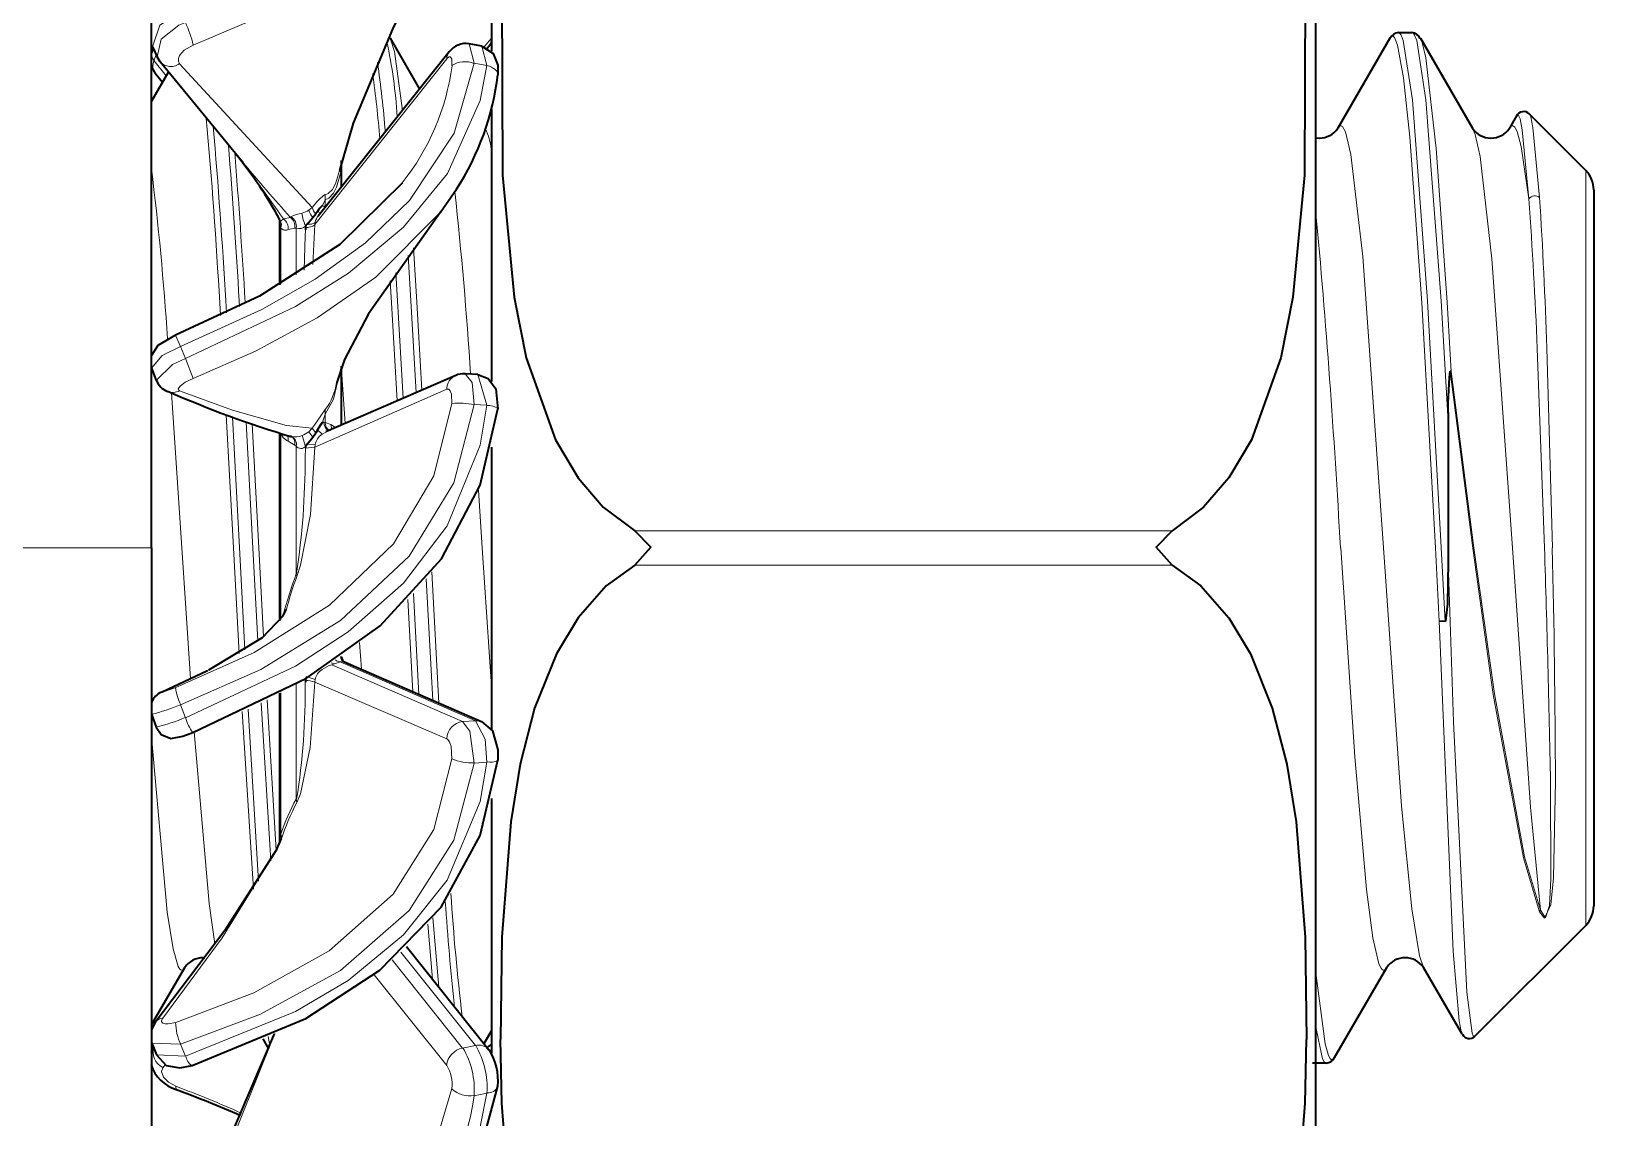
# Model space of a CAD drawing. Extents: x 291 to 828, y 188 to 662.
# Drawn here: x 430.152 to 434.702, y 292.422 to 295.585 of the extents above; entities that cross this region are included whole.
import ezdxf

# ---------------------------------------------------------------- set-up
doc = ezdxf.new("R2010")
doc.units = 0

msp = doc.modelspace()

# ---------------------------------------------------------------- linework, layer by layer
at = {"color": 7, "lineweight": 35}
msp.add_line((430.502, 294.0808), (430.502, 359.8408), dxfattribs=at)
at = {"color": 7, "lineweight": 35, "ltscale": 0.097885}
msp.add_line((433.8918, 296.6562), (433.8918, 292.7408), dxfattribs=at)
at = {"color": 7, "lineweight": 35, "ltscale": 0.016496}
msp.add_line((431.4919, 296.1868), (431.4919, 295.527), dxfattribs=at)
at = {"color": 7, "lineweight": 35, "ltscale": 0.000153009}
msp.add_line((431.1936, 295.5695), (431.1971, 295.5645), dxfattribs=at)
at = {"color": 7, "lineweight": 35, "ltscale": 0.000983429}
for p, q in [((434.1724, 295.5808), (434.1331, 295.5808)), ((433.9224, 292.5808), (433.8831, 292.5808))]:
    msp.add_line(p, q, dxfattribs=at)
at = {"color": 7, "lineweight": 35, "ltscale": 0.000307578}
msp.add_line((430.5029, 295.5225), (430.5074, 295.5339), dxfattribs=at)
at = {"color": 7, "lineweight": 35, "ltscale": 0.000822419}
msp.add_line((430.5051, 295.54), (430.5188, 295.5101), dxfattribs=at)
at = {"color": 7, "lineweight": 35, "ltscale": 0.01531}
msp.add_line((431.3691, 295.5248), (430.9871, 295.0462), dxfattribs=at)
at = {"color": 7, "lineweight": 35, "ltscale": 0.004268}
msp.add_line((431.1971, 295.5645), (431.2827, 295.4168), dxfattribs=at)
at = {"color": 7, "lineweight": 13, "ltscale": 0.001454}
msp.add_line((431.4416, 295.4921), (431.4272, 295.5485), dxfattribs=at)
at = {"color": 7, "lineweight": 35, "ltscale": 0.000950123}
msp.add_line((431.4645, 295.5412), (431.4272, 295.5485), dxfattribs=at)
at = {"color": 7, "lineweight": 13, "ltscale": 0.001445}
msp.add_line((431.4645, 295.5412), (431.4791, 295.4852), dxfattribs=at)
at = {"color": 7, "lineweight": 13, "ltscale": 0.000830007}
msp.add_line((431.4711, 295.5395), (431.4918, 295.5654), dxfattribs=at)
at = {"color": 7, "lineweight": 35, "ltscale": 0.000199221}
msp.add_line((431.4797, 295.5357), (431.4847, 295.5419), dxfattribs=at)
at = {"color": 7, "lineweight": 35, "ltscale": 0.000235386}
msp.add_line((431.4847, 295.5419), (431.4901, 295.5496), dxfattribs=at)
at = {"color": 7, "lineweight": 35, "ltscale": 0.007572}
for p, q in [((434.1084, 295.5645), (433.9563, 295.3025)), ((434.1971, 295.5645), (434.3491, 295.3025)), ((433.9471, 292.5972), (434.0991, 292.8591))]:
    msp.add_line(p, q, dxfattribs=at)
at = {"color": 7, "lineweight": 13, "ltscale": 0.000436362}
msp.add_line((430.5093, 295.5002), (430.5159, 295.5164), dxfattribs=at)
at = {"color": 7, "lineweight": 13, "ltscale": 0.001435}
msp.add_line((430.5093, 295.5002), (430.545, 295.4553), dxfattribs=at)
at = {"color": 7, "lineweight": 35, "ltscale": 0.000413501}
msp.add_line((430.5275, 295.496), (430.5188, 295.5101), dxfattribs=at)
at = {"color": 7, "lineweight": 35, "ltscale": 0.009516}
msp.add_line((430.7693, 295.2021), (430.5275, 295.496), dxfattribs=at)
at = {"color": 7, "lineweight": 13, "ltscale": 0.014235}
msp.add_line((430.97, 295.0717), (430.5841, 295.4904), dxfattribs=at)
at = {"color": 7, "lineweight": 13, "ltscale": 0.015422}
msp.add_line((431.3618, 295.5047), (430.9777, 295.022), dxfattribs=at)
at = {"color": 7, "lineweight": 13, "ltscale": 0.000951874}
msp.add_line((431.4791, 295.4852), (431.4416, 295.4921), dxfattribs=at)
at = {"color": 7, "lineweight": 35, "ltscale": 0.002467}
msp.add_line((430.5515, 295.4665), (430.502, 295.3812), dxfattribs=at)
at = {"color": 7, "lineweight": 35, "ltscale": 0.000841315}
msp.add_line((430.5338, 295.4359), (430.5132, 295.4625), dxfattribs=at)
at = {"color": 7, "lineweight": 35, "ltscale": 0.01981}
msp.add_line((431.4919, 295.3577), (431.4919, 294.5653), dxfattribs=at)
at = {"color": 7, "lineweight": 35, "ltscale": 0.005814}
msp.add_line((434.6786, 295.18), (434.5141, 295.3444), dxfattribs=at)
at = {"color": 7, "lineweight": 35, "ltscale": 0.001036}
msp.add_line((434.4772, 295.3384), (434.4564, 295.3026), dxfattribs=at)
at = {"color": 7, "lineweight": 35, "ltscale": 0.000273267}
msp.add_line((433.8918, 295.275), (433.9027, 295.2741), dxfattribs=at)
at = {"color": 7, "lineweight": 13, "ltscale": 0.000791498}
msp.add_line((431.0553, 295.2063), (431.0531, 295.1747), dxfattribs=at)
at = {"color": 7, "lineweight": 35, "ltscale": 0.001897}
msp.add_line((431.0559, 295.1327), (431.0559, 295.2086), dxfattribs=at)
at = {"color": 7, "lineweight": 13, "ltscale": 0.00114}
msp.add_line((431.0531, 295.1292), (431.0531, 295.1747), dxfattribs=at)
at = {"color": 7, "lineweight": 13, "ltscale": 0.014305}
msp.add_line((434.6786, 295.18), (434.6786, 294.6078), dxfattribs=at)
at = {"color": 7, "lineweight": 35, "ltscale": 0.002025}
msp.add_line((431.3438, 295.0585), (431.3903, 295.1248), dxfattribs=at)
at = {"color": 7, "lineweight": 35, "ltscale": 0.013569}
msp.add_line((434.702, 295.1234), (434.702, 294.5807), dxfattribs=at)
at = {"color": 7, "lineweight": 13, "ltscale": 0.000305745}
msp.add_line((430.97, 295.0717), (430.9604, 295.0641), dxfattribs=at)
at = {"color": 7, "lineweight": 13, "ltscale": 0.000227821}
msp.add_line((430.9757, 295.0788), (430.97, 295.0717), dxfattribs=at)
at = {"color": 7, "lineweight": 13, "ltscale": 0.000459756}
msp.add_line((431.0081, 295.094), (431.0003, 295.0773), dxfattribs=at)
at = {"color": 7, "lineweight": 13, "ltscale": 0.000101359}
msp.add_line((431.0003, 295.0773), (431.0041, 295.0759), dxfattribs=at)
at = {"color": 7, "lineweight": 13, "ltscale": 0.000125598}
msp.add_line((431.0081, 295.0728), (431.0041, 295.0759), dxfattribs=at)
at = {"color": 7, "lineweight": 13, "ltscale": 0.000378419}
msp.add_line((431.0081, 295.094), (431.008, 295.1091), dxfattribs=at)
at = {"color": 7, "lineweight": 13, "ltscale": 0.000527954}
msp.add_line((431.0081, 295.0728), (431.0081, 295.094), dxfattribs=at)
at = {"color": 7, "lineweight": 13, "ltscale": 4.77797e-05}
msp.add_line((430.8757, 295.0353), (430.8769, 295.0338), dxfattribs=at)
at = {"color": 7, "lineweight": 35, "ltscale": 4.84992e-05}
msp.add_line((430.8763, 295.0335), (430.8757, 295.0353), dxfattribs=at)
at = {"color": 7, "lineweight": 35, "ltscale": 0.001057}
msp.add_line((430.8759, 294.9925), (430.8759, 295.0348), dxfattribs=at)
at = {"color": 7, "lineweight": 13, "ltscale": 0.000565614}
msp.add_line((430.876, 295.0339), (430.8788, 295.0114), dxfattribs=at)
at = {"color": 7, "lineweight": 13, "ltscale": 8.26584e-05}
msp.add_line((430.8769, 295.0338), (430.8801, 295.0333), dxfattribs=at)
at = {"color": 7, "lineweight": 13, "ltscale": 0.000202012}
msp.add_line((430.8863, 295.0385), (430.8801, 295.0333), dxfattribs=at)
at = {"color": 7, "lineweight": 13, "ltscale": 0.000516212}
msp.add_line((430.9065, 295.0431), (430.8863, 295.0385), dxfattribs=at)
at = {"color": 7, "lineweight": 13, "ltscale": 6.38047e-05}
msp.add_line((430.9084, 295.0447), (430.9065, 295.0431), dxfattribs=at)
at = {"color": 7, "lineweight": 35, "ltscale": 0.000187188}
msp.add_line((430.9556, 295.0235), (430.9509, 295.0177), dxfattribs=at)
at = {"color": 7, "lineweight": 35, "ltscale": 0.000635046}
msp.add_line((430.9556, 295.0235), (430.9722, 295.0427), dxfattribs=at)
at = {"color": 7, "lineweight": 35, "ltscale": 0.000345544}
msp.add_line((430.9722, 295.0427), (430.9809, 295.0535), dxfattribs=at)
at = {"color": 7, "lineweight": 13, "ltscale": 0.000172985}
msp.add_line((430.9777, 295.022), (430.9785, 295.0289), dxfattribs=at)
at = {"color": 7, "lineweight": 35, "ltscale": 0.00020107}
msp.add_line((430.9855, 295.0601), (430.9809, 295.0535), dxfattribs=at)
at = {"color": 7, "lineweight": 13, "ltscale": 0.000252662}
msp.add_line((430.9858, 295.0606), (430.9944, 295.0554), dxfattribs=at)
at = {"color": 7, "lineweight": 35, "ltscale": 0.003647}
msp.add_line((430.8759, 294.8466), (430.8759, 294.9925), dxfattribs=at)
at = {"color": 7, "lineweight": 13, "ltscale": 0.000218373}
msp.add_line((430.8788, 295.0114), (430.886, 295.0066), dxfattribs=at)
at = {"color": 7, "lineweight": 13, "ltscale": 0.00408}
msp.add_line((430.8788, 294.8482), (430.8788, 295.0114), dxfattribs=at)
at = {"color": 7, "lineweight": 13, "ltscale": 0.000494076}
msp.add_line((430.9192, 295.0115), (430.8998, 295.0074), dxfattribs=at)
at = {"color": 7, "lineweight": 13, "ltscale": 0.000117403}
msp.add_line((430.9238, 295.0122), (430.9192, 295.0115), dxfattribs=at)
at = {"color": 7, "lineweight": 13, "ltscale": 0.003419}
msp.add_line((430.9238, 295.0122), (430.9238, 294.8755), dxfattribs=at)
at = {"color": 7, "lineweight": 13, "ltscale": 0.002486}
msp.add_line((430.95, 294.989), (430.9467, 294.8896), dxfattribs=at)
at = {"color": 7, "lineweight": 13, "ltscale": 0.000458578}
msp.add_line((430.9503, 295.0073), (430.95, 294.989), dxfattribs=at)
at = {"color": 7, "lineweight": 35, "ltscale": 9.53674e-05}
msp.add_line((430.951, 295.0173), (430.951, 295.0135), dxfattribs=at)
at = {"color": 7, "lineweight": 35, "ltscale": 0.000153351}
msp.add_line((430.951, 295.0135), (430.951, 295.0073), dxfattribs=at)
at = {"color": 7, "lineweight": 13, "ltscale": 0.002902}
msp.add_line((430.9777, 295.022), (430.9715, 294.9061), dxfattribs=at)
at = {"color": 7, "lineweight": 13, "ltscale": 0.003324}
msp.add_line((431.2494, 294.9326), (431.2576, 294.8), dxfattribs=at)
at = {"color": 7, "lineweight": 13, "ltscale": 0.003958}
msp.add_line((431.2649, 294.954), (431.2749, 294.796), dxfattribs=at)
at = {"color": 7, "lineweight": 13, "ltscale": 0.001611}
msp.add_line((431.197, 294.8587), (431.201, 294.7943), dxfattribs=at)
at = {"color": 7, "lineweight": 13, "ltscale": 0.002055}
msp.add_line((431.2132, 294.882), (431.2183, 294.8), dxfattribs=at)
at = {"color": 7, "lineweight": 13, "ltscale": 0.00087282}
msp.add_line((430.7183, 294.8), (430.7203, 294.7651), dxfattribs=at)
at = {"color": 7, "lineweight": 13, "ltscale": 0.000408141}
msp.add_line((430.7576, 294.8), (430.7586, 294.7837), dxfattribs=at)
at = {"color": 7, "lineweight": 13, "ltscale": 0.007102}
msp.add_line((431.2183, 294.8), (431.2346, 294.5164), dxfattribs=at)
at = {"color": 7, "lineweight": 13, "ltscale": 0.006683}
msp.add_line((431.2576, 294.8), (431.273, 294.5331), dxfattribs=at)
at = {"color": 7, "lineweight": 13, "ltscale": 0.0064}
msp.add_line((431.2749, 294.796), (431.2898, 294.5404), dxfattribs=at)
at = {"color": 7, "lineweight": 13, "ltscale": 0.017982}
msp.add_line((434.2183, 294.8), (434.258, 294.0818), dxfattribs=at)
at = {"color": 7, "lineweight": 13, "ltscale": 0.008813}
msp.add_line((434.2576, 294.8), (434.2777, 294.448), dxfattribs=at)
at = {"color": 7, "lineweight": 13, "ltscale": 0.005043}
msp.add_line((434.2749, 294.796), (434.2867, 294.5946), dxfattribs=at)
at = {"color": 7, "lineweight": 13, "ltscale": 0.000933258}
msp.add_line((430.701, 294.7943), (430.7032, 294.7571), dxfattribs=at)
at = {"color": 7, "lineweight": 13, "ltscale": 0.007148}
msp.add_line((431.201, 294.7943), (431.2175, 294.5089), dxfattribs=at)
at = {"color": 7, "lineweight": 13, "ltscale": 0.017866}
msp.add_line((434.201, 294.7943), (434.2407, 294.0808), dxfattribs=at)
at = {"color": 7, "lineweight": 13, "ltscale": 0.000900414}
msp.add_line((430.5725, 294.7006), (430.5868, 294.6675), dxfattribs=at)
at = {"color": 7, "lineweight": 13, "ltscale": 0.000960016}
msp.add_line((430.5868, 294.6675), (430.6008, 294.6318), dxfattribs=at)
at = {"color": 7, "lineweight": 13, "ltscale": 0.014527}
msp.add_line((434.5374, 294.6615), (434.5587, 294.0808), dxfattribs=at)
at = {"color": 7, "lineweight": 13, "ltscale": 0.014524}
msp.add_line((434.5653, 294.6621), (434.5814, 294.0814), dxfattribs=at)
at = {"color": 7, "lineweight": 13, "ltscale": 0.001549}
msp.add_line((430.6008, 294.6318), (430.6232, 294.574), dxfattribs=at)
at = {"color": 7, "lineweight": 35, "ltscale": 0.000961101}
msp.add_line((430.5025, 294.6043), (430.5162, 294.5684), dxfattribs=at)
at = {"color": 7, "lineweight": 35, "ltscale": 0.010312}
msp.add_line((431.3882, 294.5831), (431.01, 294.4185), dxfattribs=at)
at = {"color": 7, "lineweight": 13, "ltscale": 0.004177}
msp.add_line((431.0531, 294.4374), (431.0531, 294.6045), dxfattribs=at)
at = {"color": 7, "lineweight": 13, "ltscale": 0.003887}
msp.add_line((431.0664, 294.4431), (431.0557, 294.5982), dxfattribs=at)
at = {"color": 7, "lineweight": 35, "ltscale": 0.004278}
msp.add_line((431.0559, 294.4386), (431.0559, 294.6097), dxfattribs=at)
at = {"color": 7, "lineweight": 35, "ltscale": 0.000922991}
msp.add_line((431.4522, 294.5853), (431.4154, 294.5878), dxfattribs=at)
at = {"color": 7, "lineweight": 13, "ltscale": 0.002318}
msp.add_line((431.4526, 294.5852), (431.4791, 294.4964), dxfattribs=at)
at = {"color": 7, "lineweight": 13, "ltscale": 0.012998}
msp.add_line((434.3499, 294.0798), (434.2835, 294.5955), dxfattribs=at)
at = {"color": 7, "lineweight": 35, "ltscale": 8.35271e-05}
msp.add_line((434.2867, 294.5945), (434.2835, 294.5955), dxfattribs=at)
at = {"color": 7, "lineweight": 13, "ltscale": 0.012951}
msp.add_line((434.353, 294.0808), (434.2867, 294.5946), dxfattribs=at)
at = {"color": 7, "lineweight": 13, "ltscale": 0.040653}
msp.add_line((434.6786, 294.6078), (434.6786, 292.9817), dxfattribs=at)
at = {"color": 7, "lineweight": 35, "ltscale": 0.038561}
msp.add_line((434.702, 294.5807), (434.702, 293.0382), dxfattribs=at)
at = {"color": 7, "lineweight": 13, "ltscale": 0.011302}
msp.add_line((430.5902, 294.0808), (430.5603, 294.5319), dxfattribs=at)
at = {"color": 7, "lineweight": 13, "ltscale": 0.010489}
msp.add_line((431.3618, 294.5426), (430.9777, 294.3738), dxfattribs=at)
at = {"color": 7, "lineweight": 13, "ltscale": 0.001405}
msp.add_line((431.008, 294.4836), (430.9757, 294.4376), dxfattribs=at)
at = {"color": 7, "lineweight": 13, "ltscale": 0.000342561}
msp.add_line((431.0081, 294.4699), (431.008, 294.4836), dxfattribs=at)
at = {"color": 7, "lineweight": 13, "ltscale": 0.000937521}
msp.add_line((431.4791, 294.4964), (431.4416, 294.4984), dxfattribs=at)
at = {"color": 7, "lineweight": 13, "ltscale": 0.009703}
msp.add_line((430.7198, 294.4684), (430.7407, 294.0808), dxfattribs=at)
at = {"color": 7, "lineweight": 13, "ltscale": 0.009511}
msp.add_line((430.7376, 294.4617), (430.758, 294.0818), dxfattribs=at)
at = {"color": 7, "lineweight": 13, "ltscale": 0.00919}
msp.add_line((430.7778, 294.447), (430.7975, 294.0799), dxfattribs=at)
at = {"color": 7, "lineweight": 13, "ltscale": 0.009011}
msp.add_line((430.7953, 294.4407), (430.8148, 294.0808), dxfattribs=at)
at = {"color": 7, "lineweight": 13, "ltscale": 0.000257309}
msp.add_line((430.9757, 294.4376), (430.97, 294.4291), dxfattribs=at)
at = {"color": 7, "lineweight": 35, "ltscale": 0.000663638}
msp.add_line((430.9858, 294.4244), (431.0002, 294.4467), dxfattribs=at)
at = {"color": 7, "lineweight": 13, "ltscale": 0.000611602}
msp.add_line((431.0081, 294.4699), (431.0003, 294.4467), dxfattribs=at)
at = {"color": 7, "lineweight": 13, "ltscale": 9.53674e-05}
msp.add_line((431.0003, 294.4467), (431.0041, 294.4467), dxfattribs=at)
at = {"color": 7, "lineweight": 13, "ltscale": 0.000102328}
msp.add_line((431.0081, 294.4457), (431.0041, 294.4467), dxfattribs=at)
at = {"color": 7, "lineweight": 13, "ltscale": 0.000605011}
msp.add_line((431.0081, 294.4457), (431.0081, 294.4699), dxfattribs=at)
at = {"color": 7, "lineweight": 13, "ltscale": 0.000433084}
msp.add_line((431.0081, 294.4457), (431.0243, 294.4397), dxfattribs=at)
at = {"color": 7, "lineweight": 13, "ltscale": 0.000407916}
msp.add_line((431.0243, 294.4397), (431.0381, 294.431), dxfattribs=at)
at = {"color": 7, "lineweight": 13, "ltscale": 0.000347523}
msp.add_line((431.0243, 294.4397), (431.0275, 294.4262), dxfattribs=at)
at = {"color": 7, "lineweight": 35, "ltscale": 0.010194}
msp.add_line((434.2777, 294.448), (434.2777, 294.0402), dxfattribs=at)
at = {"color": 7, "lineweight": 35, "ltscale": 0.000432587}
msp.add_line((430.8759, 294.3974), (430.8759, 294.4147), dxfattribs=at)
at = {"color": 7, "lineweight": 35, "ltscale": 0.013217}
msp.add_line((430.8759, 293.8687), (430.8759, 294.3974), dxfattribs=at)
at = {"color": 7, "lineweight": 13, "ltscale": 0.00034338}
msp.add_line((430.8788, 294.414), (430.886, 294.4023), dxfattribs=at)
at = {"color": 7, "lineweight": 13, "ltscale": 0.013543}
msp.add_line((430.8788, 293.8723), (430.8788, 294.414), dxfattribs=at)
at = {"color": 7, "lineweight": 13, "ltscale": 0.000565509}
msp.add_line((430.9192, 294.3799), (430.8998, 294.3916), dxfattribs=at)
at = {"color": 7, "lineweight": 13, "ltscale": 0.000842258}
msp.add_line((430.951, 294.3758), (430.9405, 294.4078), dxfattribs=at)
at = {"color": 7, "lineweight": 35, "ltscale": 0.000664983}
msp.add_line((430.9556, 294.3827), (430.9722, 294.4035), dxfattribs=at)
at = {"color": 7, "lineweight": 13, "ltscale": 0.000346428}
msp.add_line((430.97, 294.4291), (430.9604, 294.4191), dxfattribs=at)
at = {"color": 7, "lineweight": 13, "ltscale": 0.00048813}
msp.add_line((430.9722, 294.4035), (430.9604, 294.4191), dxfattribs=at)
at = {"color": 7, "lineweight": 13, "ltscale": 0.000428261}
msp.add_line((430.9809, 294.4158), (430.97, 294.4291), dxfattribs=at)
at = {"color": 7, "lineweight": 35, "ltscale": 0.000377828}
msp.add_line((430.9722, 294.4035), (430.9809, 294.4158), dxfattribs=at)
at = {"color": 7, "lineweight": 35, "ltscale": 0.000230051}
msp.add_line((430.9855, 294.4238), (430.9809, 294.4158), dxfattribs=at)
at = {"color": 7, "lineweight": 13, "ltscale": 0.000449989}
msp.add_line((430.9858, 294.4244), (430.9987, 294.4119), dxfattribs=at)
at = {"color": 7, "lineweight": 13, "ltscale": 0.000431779}
msp.add_line((430.9987, 294.4119), (431.014, 294.4201), dxfattribs=at)
at = {"color": 7, "lineweight": 13, "ltscale": 0.000138395}
msp.add_line((430.9238, 294.3769), (430.9192, 294.3799), dxfattribs=at)
at = {"color": 7, "lineweight": 13, "ltscale": 0.009286}
msp.add_line((430.9238, 294.3769), (430.9238, 294.0054), dxfattribs=at)
at = {"color": 7, "lineweight": 13, "ltscale": 0.000687469}
msp.add_line((430.9504, 294.3715), (430.95, 294.344), dxfattribs=at)
at = {"color": 7, "lineweight": 13, "ltscale": 0.000683704}
msp.add_line((430.9504, 294.3715), (430.9777, 294.3738), dxfattribs=at)
at = {"color": 7, "lineweight": 35, "ltscale": 0.000199297}
msp.add_line((430.9556, 294.3827), (430.9509, 294.3763), dxfattribs=at)
at = {"color": 7, "lineweight": 35, "ltscale": 0.000107574}
for p, q in [((430.951, 294.3758), (430.951, 294.3715)), ((430.951, 293.6988), (430.951, 293.6945))]:
    msp.add_line(p, q, dxfattribs=at)
at = {"color": 7, "lineweight": 13, "ltscale": 0.000574625}
msp.add_line((430.9556, 294.3827), (430.9785, 294.3814), dxfattribs=at)
at = {"color": 7, "lineweight": 13, "ltscale": 0.000191169}
msp.add_line((430.9777, 294.3738), (430.9785, 294.3814), dxfattribs=at)
at = {"color": 7, "lineweight": 35, "ltscale": 0.020535}
msp.add_line((431.4919, 294.3738), (431.4919, 293.5524), dxfattribs=at)
at = {"color": 7, "lineweight": 13, "ltscale": 0.00422}
msp.add_line((431.4652, 294.0808), (431.4543, 294.2493), dxfattribs=at)
at = {"color": 7, "lineweight": 13, "ltscale": 0.039131}
for p, q in [((433.4745, 294.1308), (431.9092, 294.1308)), ((433.4745, 294.0308), (431.9092, 294.0308))]:
    msp.add_line(p, q, dxfattribs=at)
at = {"color": 7, "lineweight": 13, "ltscale": 0.075}
msp.add_line((427.502, 294.0808), (430.502, 294.0808), dxfattribs=at)
at = {"color": 7, "lineweight": 35, "ltscale": 0.125}
msp.add_line((430.502, 294.0808), (430.502, 289.0808), dxfattribs=at)
at = {"color": 7, "lineweight": 13, "ltscale": 0.009539}
msp.add_line((430.6153, 293.7001), (430.5902, 294.0808), dxfattribs=at)
at = {"color": 7, "lineweight": 13, "ltscale": 0.007695}
msp.add_line((430.7407, 294.0808), (430.7572, 293.7735), dxfattribs=at)
at = {"color": 7, "lineweight": 13, "ltscale": 0.007459}
msp.add_line((430.758, 294.0818), (430.7739, 293.7838), dxfattribs=at)
at = {"color": 7, "lineweight": 13, "ltscale": 0.006759}
msp.add_line((430.7975, 294.0799), (430.8119, 293.8099), dxfattribs=at)
at = {"color": 7, "lineweight": 13, "ltscale": 0.006461}
msp.add_line((430.8148, 294.0808), (430.8286, 293.8227), dxfattribs=at)
at = {"color": 7, "lineweight": 13, "ltscale": 0.010115}
msp.add_line((431.4919, 293.6771), (431.4652, 294.0808), dxfattribs=at)
at = {"color": 7, "lineweight": 13, "ltscale": 0.005345}
msp.add_line((434.2521, 293.8673), (434.2407, 294.0808), dxfattribs=at)
at = {"color": 7, "lineweight": 13, "ltscale": 0.005389}
msp.add_line((434.2695, 293.8665), (434.258, 294.0818), dxfattribs=at)
at = {"color": 7, "lineweight": 13, "ltscale": 0.000191244}
msp.add_line((430.9238, 294.0054), (430.9254, 293.998), dxfattribs=at)
at = {"color": 7, "lineweight": 13, "ltscale": 0.008865}
msp.add_line((431.3022, 293.991), (431.3213, 293.6369), dxfattribs=at)
at = {"color": 7, "lineweight": 13, "ltscale": 0.009569}
msp.add_line((431.3185, 294.0113), (431.3393, 293.6291), dxfattribs=at)
at = {"color": 7, "lineweight": 13, "ltscale": 0.00673}
msp.add_line((431.2487, 293.9309), (431.2634, 293.6621), dxfattribs=at)
at = {"color": 7, "lineweight": 13, "ltscale": 0.007359}
msp.add_line((431.2651, 293.9483), (431.281, 293.6544), dxfattribs=at)
at = {"color": 7, "lineweight": 35, "ltscale": 0.000433839}
msp.add_line((434.2695, 293.8665), (434.2521, 293.8673), dxfattribs=at)
at = {"color": 7, "lineweight": 13, "ltscale": 0.001958}
msp.add_line((431.1134, 293.7274), (431.1082, 293.8055), dxfattribs=at)
at = {"color": 7, "lineweight": 13, "ltscale": 0.000432369}
msp.add_line((431.0352, 293.743), (431.0515, 293.7491), dxfattribs=at)
at = {"color": 7, "lineweight": 13, "ltscale": 0.010741}
msp.add_line((431.0515, 293.7491), (431.4454, 293.5777), dxfattribs=at)
at = {"color": 7, "lineweight": 35, "ltscale": 5.56946e-05}
msp.add_line((431.0559, 293.762), (431.0559, 293.7642), dxfattribs=at)
at = {"color": 7, "lineweight": 13, "ltscale": 4.65643e-05}
msp.add_line((431.0559, 293.762), (431.0559, 293.7638), dxfattribs=at)
at = {"color": 7, "lineweight": 35, "ltscale": 0.000292925}
msp.add_line((431.0559, 293.762), (431.0595, 293.7508), dxfattribs=at)
at = {"color": 7, "lineweight": 35, "ltscale": 0.011065}
msp.add_line((431.0595, 293.7509), (431.4654, 293.5743), dxfattribs=at)
at = {"color": 7, "lineweight": 35, "ltscale": 0.003699}
msp.add_line((430.5317, 293.6611), (430.6656, 293.7242), dxfattribs=at)
at = {"color": 7, "lineweight": 13, "ltscale": 0.003694}
msp.add_line((430.5351, 293.6625), (430.6687, 293.7257), dxfattribs=at)
at = {"color": 7, "lineweight": 35, "ltscale": 0.000195618}
msp.add_line((430.9556, 293.7054), (430.9509, 293.6992), dxfattribs=at)
at = {"color": 7, "lineweight": 13, "ltscale": 0.000605574}
msp.add_line((430.9556, 293.7054), (430.9785, 293.6977), dxfattribs=at)
at = {"color": 7, "lineweight": 13, "ltscale": 0.000268191}
msp.add_line((431.025, 293.7461), (431.0352, 293.743), dxfattribs=at)
at = {"color": 7, "lineweight": 13, "ltscale": 0.000206565}
msp.add_line((431.0352, 293.743), (431.0273, 293.7408), dxfattribs=at)
at = {"color": 7, "lineweight": 13, "ltscale": 0.010385}
msp.add_line((431.4082, 293.5751), (431.0273, 293.7408), dxfattribs=at)
at = {"color": 7, "lineweight": 35, "ltscale": 0.010884}
msp.add_line((430.8759, 293.2224), (430.8759, 293.6578), dxfattribs=at)
at = {"color": 7, "lineweight": 13, "ltscale": 0.010281}
msp.add_line((430.8788, 293.2481), (430.8788, 293.6593), dxfattribs=at)
at = {"color": 7, "lineweight": 13, "ltscale": 0.008352}
msp.add_line((430.9238, 293.6835), (430.9238, 293.3495), dxfattribs=at)
at = {"color": 7, "lineweight": 13, "ltscale": 0.000232705}
msp.add_line((430.951, 293.6988), (430.9427, 293.6947), dxfattribs=at)
at = {"color": 7, "lineweight": 35, "ltscale": 0.00011673}
msp.add_line((430.951, 293.6945), (430.951, 293.6898), dxfattribs=at)
at = {"color": 7, "lineweight": 13, "ltscale": 0.000188137}
msp.add_line((430.9777, 293.6902), (430.9785, 293.6977), dxfattribs=at)
at = {"color": 7, "lineweight": 13, "ltscale": 0.010456}
msp.add_line((431.3618, 293.5247), (430.9777, 293.6902), dxfattribs=at)
at = {"color": 7, "lineweight": 13, "ltscale": 0.000999216}
msp.add_line((430.5868, 293.6239), (430.6008, 293.5865), dxfattribs=at)
at = {"color": 7, "lineweight": 13, "ltscale": 0.012553}
msp.add_line((430.7834, 293.6117), (430.814, 293.1105), dxfattribs=at)
at = {"color": 7, "lineweight": 13, "ltscale": 0.011524}
msp.add_line((430.8217, 293.6301), (430.8493, 293.17), dxfattribs=at)
at = {"color": 7, "lineweight": 13, "ltscale": 0.010997}
msp.add_line((430.8387, 293.6386), (430.8651, 293.1995), dxfattribs=at)
at = {"color": 7, "lineweight": 35, "ltscale": 0.00099944}
msp.add_line((430.502, 293.5965), (430.5157, 293.5589), dxfattribs=at)
at = {"color": 7, "lineweight": 13, "ltscale": 0.012955}
msp.add_line((430.7666, 293.604), (430.7988, 293.0868), dxfattribs=at)
at = {"color": 7, "lineweight": 13, "ltscale": 0.000933751}
msp.add_line((431.4454, 293.5777), (431.4082, 293.5751), dxfattribs=at)
at = {"color": 7, "lineweight": 13, "ltscale": 0.000939231}
msp.add_line((431.4791, 293.4574), (431.4416, 293.4543), dxfattribs=at)
at = {"color": 7, "lineweight": 13, "ltscale": 0.000247467}
msp.add_line((430.9238, 293.3495), (430.9254, 293.3397), dxfattribs=at)
at = {"color": 7, "lineweight": 35, "ltscale": 0.015252}
msp.add_line((431.4919, 293.3509), (431.4919, 292.7408), dxfattribs=at)
at = {"color": 7, "lineweight": 13, "ltscale": 0.00035131}
msp.add_line((430.8788, 293.2481), (430.8768, 293.2342), dxfattribs=at)
at = {"color": 7, "lineweight": 35, "ltscale": 0.000834494}
msp.add_line((430.8675, 293.2041), (430.8807, 293.2347), dxfattribs=at)
at = {"color": 7, "lineweight": 13, "ltscale": 0.000285878}
msp.add_line((430.8768, 293.2342), (430.8761, 293.2227), dxfattribs=at)
at = {"color": 7, "lineweight": 13, "ltscale": 0.000130621}
msp.add_line((434.5474, 293.0256), (434.5442, 293.0214), dxfattribs=at)
at = {"color": 7, "lineweight": 13, "ltscale": 0.004026}
msp.add_line((431.3064, 292.9857), (431.3205, 292.8252), dxfattribs=at)
at = {"color": 7, "lineweight": 13, "ltscale": 0.005082}
msp.add_line((431.3218, 293.0041), (431.3393, 292.8016), dxfattribs=at)
at = {"color": 7, "lineweight": 35, "ltscale": 0.011418}
msp.add_line((434.6786, 292.9817), (434.3556, 292.6587), dxfattribs=at)
at = {"color": 7, "lineweight": 35, "ltscale": 0.00010688}
msp.add_line((430.6527, 292.8875), (430.657, 292.8874), dxfattribs=at)
at = {"color": 7, "lineweight": 13, "ltscale": 0.008695}
msp.add_line((431.2284, 292.9037), (431.4454, 292.632), dxfattribs=at)
at = {"color": 7, "lineweight": 35, "ltscale": 0.009609}
msp.add_line((431.2448, 292.92), (431.4847, 292.6197), dxfattribs=at)
at = {"color": 7, "lineweight": 35, "ltscale": 0.004836}
msp.add_line((430.502, 292.6918), (430.5991, 292.8591), dxfattribs=at)
at = {"color": 7, "lineweight": 13, "ltscale": 0.008201}
msp.add_line((431.4082, 292.6247), (431.2034, 292.881), dxfattribs=at)
at = {"color": 7, "lineweight": 35, "ltscale": 0.005623}
msp.add_line((434.3193, 292.6646), (434.2063, 292.8591), dxfattribs=at)
at = {"color": 7, "lineweight": 13, "ltscale": 0.00846}
msp.add_line((431.3618, 292.574), (431.1503, 292.8382), dxfattribs=at)
at = {"color": 7, "lineweight": 35, "ltscale": 0.003294}
msp.add_line((431.4919, 292.7408), (431.4919, 292.6091), dxfattribs=at)
at = {"color": 7, "lineweight": 35, "ltscale": 0.030886}
msp.add_line((433.8918, 292.7408), (433.8918, 291.5054), dxfattribs=at)
at = {"color": 7, "lineweight": 35, "ltscale": 0.000579667}
msp.add_line((430.5132, 292.6992), (430.5021, 292.6788), dxfattribs=at)
at = {"color": 7, "lineweight": 13, "ltscale": 0.000668675}
msp.add_line((430.8417, 292.6578), (430.847, 292.6316), dxfattribs=at)
at = {"color": 7, "lineweight": 35, "ltscale": 0.001066}
msp.add_line((431.4705, 292.6375), (431.4919, 292.6743), dxfattribs=at)
at = {"color": 7, "lineweight": 13, "ltscale": 0.00051348}
msp.add_line((431.479, 292.6521), (431.4893, 292.6699), dxfattribs=at)
at = {"color": 7, "lineweight": 35, "ltscale": 0.000223597}
msp.add_line((430.5019, 292.6133), (430.5051, 292.6216), dxfattribs=at)
at = {"color": 7, "lineweight": 13, "ltscale": 0.0021}
msp.add_line((430.5868, 292.6354), (430.5029, 292.6392), dxfattribs=at)
at = {"color": 7, "lineweight": 35, "ltscale": 0.000932651}
msp.add_line((430.5029, 292.6392), (430.5166, 292.6045), dxfattribs=at)
at = {"color": 7, "lineweight": 13, "ltscale": 0.000204126}
msp.add_line((430.5051, 292.6216), (430.5093, 292.6286), dxfattribs=at)
at = {"color": 7, "lineweight": 13, "ltscale": 0.000932365}
msp.add_line((430.5868, 292.6354), (430.6008, 292.6008), dxfattribs=at)
at = {"color": 7, "lineweight": 35, "ltscale": 0.000831729}
msp.add_line((430.8437, 292.6225), (430.827, 292.6512), dxfattribs=at)
at = {"color": 7, "lineweight": 13, "ltscale": 0.000949374}
msp.add_line((431.4454, 292.632), (431.4082, 292.6247), dxfattribs=at)
at = {"color": 7, "lineweight": 35, "ltscale": 0.000398593}
msp.add_line((431.4796, 292.6259), (431.4925, 292.6353), dxfattribs=at)
at = {"color": 7, "lineweight": 13, "ltscale": 0.002107}
msp.add_line((430.5166, 292.6045), (430.6008, 292.6008), dxfattribs=at)
at = {"color": 7, "lineweight": 13, "ltscale": 0.000271475}
msp.add_line((430.5351, 292.5674), (430.5417, 292.576), dxfattribs=at)
at = {"color": 7, "lineweight": 13, "ltscale": 0.000248424}
msp.add_line((430.573, 292.5133), (430.5736, 292.5034), dxfattribs=at)
at = {"color": 7, "lineweight": 13, "ltscale": 0.000956129}
msp.add_line((431.4791, 292.4936), (431.4416, 292.4858), dxfattribs=at)
at = {"color": 7, "lineweight": 35}
for points in [[(431.9092, 296.7808), (431.8261, 296.7199), (431.7443, 296.6269), (431.6814, 296.5222), (431.6178, 296.3641), (431.5758, 296.2009), (431.5484, 296.0332), (431.5223, 295.6976), (431.5244, 295.1657), (431.5579, 294.8106), (431.5933, 294.6338), (431.6784, 294.3955), (431.7442, 294.2849), (431.8177, 294.1996), (431.9092, 294.1308)], [(433.4745, 296.7808), (433.5576, 296.7199), (433.6394, 296.6269), (433.7023, 296.5222), (433.7659, 296.3641), (433.808, 296.2009), (433.8353, 296.0332), (433.8614, 295.6976), (433.8593, 295.1657), (433.8258, 294.8106), (433.7904, 294.6338), (433.7053, 294.3955), (433.6396, 294.2849), (433.566, 294.1996), (433.4745, 294.1308)], [(431.4595, 296.1094), (431.2038, 295.5916), (431.0895, 295.3178), (431.0492, 295.1797)], [(431.4645, 295.5412), (431.4975, 295.5207), (431.5108, 295.486), (431.5104, 295.4586)], [(431.2328, 295.1439), (431.0504, 294.9637), (430.8162, 294.8133), (430.5725, 294.7006)], [(431.3438, 295.0585), (431.134, 294.7621), (431.0638, 294.629), (431.0417, 294.5623)], [(430.5725, 294.7006), (430.5209, 294.6698), (430.502, 294.6413)], [(431.4526, 294.5852), (431.4829, 294.5737), (431.5048, 294.5435), (431.5105, 294.4859)], [(430.623, 293.5437), (430.9536, 293.7013), (431.1681, 293.8543), (431.3463, 294.0486), (431.4596, 294.2633), (431.5105, 294.4859)], [(431.9092, 294.0308), (431.9565, 294.0825), (431.9092, 294.1308)], [(433.4745, 294.0308), (433.4273, 294.0825), (433.4745, 294.1308)], [(431.9092, 294.0308), (431.8261, 293.9699), (431.7443, 293.8769), (431.6814, 293.7722), (431.6178, 293.6141), (431.5758, 293.4509), (431.5484, 293.2832), (431.5223, 292.9476), (431.518, 292.6496)], [(433.4745, 294.0308), (433.5576, 293.9699), (433.6394, 293.8769), (433.7023, 293.7722), (433.7659, 293.6141), (433.808, 293.4509), (433.8353, 293.2832), (433.8614, 292.9476), (433.8657, 292.6496)], [(434.2777, 294.0402), (434.2759, 293.9181), (434.2704, 293.867), (434.2695, 293.8665)], [(430.6687, 293.7257), (430.8251, 293.8199), (430.8859, 293.883), (430.8947, 293.9019)], [(431.4636, 293.575), (431.495, 293.5478), (431.511, 293.4927), (431.5105, 293.463)], [(430.5157, 293.5589), (430.5307, 293.5376), (430.5581, 293.5262), (430.5934, 293.5329), (430.623, 293.5437)], [(430.6204, 292.5738), (430.9515, 292.711), (431.1667, 292.851), (431.3456, 293.0348), (431.4594, 293.2432), (431.5105, 293.463)], [(430.8675, 293.2041), (430.7153, 292.9664), (430.5132, 292.6992)], [(430.8592, 292.6656), (430.7172, 292.3339), (430.5081, 291.9144)], [(431.9092, 291.3808), (431.8261, 291.4417), (431.7443, 291.5347), (431.6814, 291.6394), (431.6178, 291.7975), (431.5758, 291.9607), (431.5484, 292.1284), (431.5223, 292.4641), (431.518, 292.6496)], [(433.4745, 291.3808), (433.5576, 291.4417), (433.6394, 291.5347), (433.7023, 291.6394), (433.7659, 291.7975), (433.808, 291.9607), (433.8353, 292.1284), (433.8614, 292.4641), (433.8657, 292.6496)], [(430.5166, 292.6045), (430.5448, 292.574), (430.5847, 292.5668), (430.6202, 292.5738)], [(430.6158, 291.7797), (430.9468, 291.8796), (431.1624, 291.9895), (431.3428, 292.1411), (431.4584, 292.3199), (431.5104, 292.5133)]]:
    msp.add_lwpolyline(points, dxfattribs=at)
at = {"color": 7, "lineweight": 13}
for points in [[(430.6232, 295.5447), (430.9574, 295.6869), (431.1191, 295.7767), (431.2522, 295.8699), (431.3652, 295.9751), (431.4595, 296.1094)], [(430.5868, 295.6404), (430.5264, 295.6028), (430.5051, 295.54)], [(430.5188, 295.5101), (430.5306, 295.5622), (430.5816, 295.6024), (430.6008, 295.6106)], [(434.1084, 295.5645), (434.1128, 295.5698), (434.1151, 295.5708), (434.1173, 295.5705), (434.1188, 295.5697), (434.1218, 295.5665), (434.1306, 295.5446), (434.1481, 295.4491), (434.1665, 295.2769), (434.201, 294.7943)], [(434.1331, 295.5808), (434.1346, 295.5805), (434.1377, 295.5782), (434.1408, 295.5737), (434.147, 295.5578), (434.1741, 295.3855), (434.2183, 294.8)], [(434.1724, 295.5808), (434.174, 295.5805), (434.1771, 295.5782), (434.1802, 295.5737), (434.1864, 295.5578), (434.2135, 295.3855), (434.2576, 294.8)], [(430.5841, 295.4904), (430.5805, 295.4976), (430.5806, 295.506), (430.5837, 295.5141), (430.5971, 295.5298), (430.6232, 295.5447)], [(431.1971, 295.5645), (431.2094, 295.5257), (431.2332, 295.3547)], [(434.1971, 295.5645), (434.2025, 295.5519), (434.2131, 295.5074), (434.2435, 295.2436), (434.2749, 294.796)], [(431.4416, 295.4921), (431.3832, 295.2886), (431.2539, 295.0926), (431.1257, 294.9694), (430.9791, 294.8635), (430.8236, 294.7746), (430.5868, 294.6675)], [(430.6008, 294.6318), (430.9214, 294.7833), (431.0754, 294.8811), (431.2356, 295.015), (431.3637, 295.171), (431.4594, 295.3838), (431.4791, 295.4852)], [(431.3771, 295.4847), (431.3768, 295.5037), (431.3743, 295.5091), (431.3715, 295.5108), (431.3693, 295.5107), (431.3645, 295.5077), (431.3618, 295.5047)], [(434.5128, 295.0972), (434.4939, 295.298), (434.4874, 295.3299), (434.4841, 295.3383), (434.4826, 295.3404), (434.4807, 295.3413), (434.4795, 295.341), (434.4772, 295.3384)], [(434.5442, 295.1013), (434.525, 295.3047), (434.5183, 295.3358), (434.515, 295.3434), (434.5141, 295.3444)], [(434.0902, 294.0808), (434.0296, 294.9297), (433.9947, 295.2266), (433.9789, 295.2922), (433.9707, 295.3073), (433.9666, 295.31), (433.9625, 295.3094), (433.9584, 295.3057), (433.9563, 295.3025)], [(434.4652, 294.0808), (434.4052, 294.9224), (434.3708, 295.2205), (434.3565, 295.2847), (434.3491, 295.3025)], [(434.5128, 295.0972), (434.4904, 295.2492), (434.4786, 295.2929), (434.472, 295.3057), (434.4687, 295.309), (434.4662, 295.3101), (434.4638, 295.31), (434.4613, 295.3087), (434.4564, 295.3026)], [(431.008, 295.1091), (431.0168, 295.1125), (431.0292, 295.1246), (431.0376, 295.1405), (431.0492, 295.1797)], [(431.0081, 295.094), (431.0185, 295.0986), (431.0324, 295.1133), (431.0413, 295.1313), (431.0531, 295.1747)], [(430.6232, 294.574), (430.8053, 294.654), (430.9847, 294.7511), (431.1552, 294.8693), (431.3438, 295.0585)], [(430.5868, 294.6675), (430.5328, 294.6406), (430.5025, 294.6043)], [(430.5162, 294.5684), (430.5631, 294.6145), (430.6008, 294.6318)], [(430.5841, 294.5385), (430.5811, 294.5406), (430.5801, 294.5435), (430.5813, 294.547), (430.5853, 294.552), (430.6002, 294.5629), (430.6232, 294.574)], [(431.0081, 294.4699), (431.0323, 294.5134), (431.0531, 294.6045)], [(431.4416, 294.4984), (431.4359, 294.5627), (431.4154, 294.5878)], [(430.97, 294.4291), (430.8948, 294.4369), (430.7378, 294.4815), (430.5841, 294.5385)], [(431.3771, 294.501), (431.3761, 294.5288), (431.3723, 294.5384), (431.368, 294.5425), (431.3656, 294.5432), (431.3618, 294.5426)], [(431.3771, 294.501), (431.3243, 294.2911), (431.2068, 294.093), (431.0208, 293.9143), (430.801, 293.7764), (430.573, 293.6744)], [(431.4416, 294.4984), (431.3829, 294.2707), (431.2528, 294.057), (431.053, 293.8697), (430.8207, 293.727), (430.5868, 293.6239)], [(430.6008, 293.5865), (430.9215, 293.7363), (431.075, 293.8364), (431.2357, 293.978), (431.3628, 294.1452), (431.4588, 294.3799), (431.4791, 294.4964)], [(430.9777, 294.3738), (430.9647, 294.1779), (430.9357, 294.0302), (430.9254, 293.998)], [(434.0991, 292.8591), (434.0951, 292.8538), (434.0931, 292.8522), (434.09, 292.8515), (434.0885, 292.8517), (434.0855, 292.8536), (434.0825, 292.8573), (434.0765, 292.8698), (434.0589, 292.9455), (434.0403, 293.0859), (434.0064, 293.4724), (433.9652, 294.0808)], [(434.2063, 292.8591), (434.1945, 292.893), (434.1719, 293.0295), (434.1426, 293.3293), (434.0902, 294.0808)], [(434.5442, 293.0214), (434.497, 293.178), (434.4095, 293.6538), (434.3499, 294.0798)], [(434.5474, 293.0256), (434.5002, 293.1817), (434.4127, 293.6561), (434.353, 294.0808)], [(434.5474, 293.0256), (434.5179, 293.3257), (434.4652, 294.0808)], [(434.3556, 292.6587), (434.3544, 292.6579), (434.353, 292.658), (434.3512, 292.6597), (434.3477, 292.6682), (434.3323, 292.7869), (434.2939, 293.5742), (434.2777, 294.0402)], [(434.3193, 292.6646), (434.3162, 292.6725), (434.3101, 292.7037), (434.2926, 292.9054), (434.2521, 293.8673)], [(430.573, 293.6744), (430.537, 293.6616), (430.533, 293.6605), (430.5319, 293.6603), (430.5351, 293.6625)], [(430.9777, 293.6902), (430.9646, 293.4993), (430.9356, 293.3643), (430.9254, 293.3397)], [(431.4416, 293.4543), (431.4293, 293.5469), (431.4082, 293.5751)], [(431.4454, 293.5777), (431.4742, 293.5243), (431.4791, 293.4574)], [(430.5991, 292.8591), (430.594, 292.8528), (430.5915, 292.8516), (430.5876, 292.8521), (430.5851, 292.8541), (430.58, 292.8617), (430.5649, 292.913), (430.5481, 293.02), (430.5022, 293.5303)], [(430.687, 292.9279), (430.67, 293.045), (430.6261, 293.5449)], [(431.3771, 293.4667), (431.3751, 293.5021), (431.37, 293.516), (431.3647, 293.5229), (431.3618, 293.5247)], [(431.3771, 293.4667), (431.3241, 293.2609), (431.2062, 293.0722), (431.0198, 292.9077), (430.8003, 292.7856), (430.573, 292.6992)], [(431.4416, 293.4543), (431.3828, 293.2301), (431.2522, 293.0248), (431.0521, 292.8506), (430.82, 292.7233), (430.5868, 292.6354)], [(430.6008, 292.6008), (430.9214, 292.7307), (431.0753, 292.8217), (431.236, 292.9538), (431.363, 293.1134), (431.4588, 293.3421), (431.4791, 293.4574)], [(434.5903, 293.4019), (434.5847, 293.1201), (434.5766, 293.042), (434.5582, 293.0029), (434.5442, 293.0214)], [(434.5762, 293.3986), (434.5774, 293.1166), (434.5729, 293.0398), (434.5612, 293.0041), (434.5474, 293.0256)], [(430.5351, 292.7119), (430.7078, 292.9456), (430.8675, 293.2041)], [(433.8921, 292.85), (433.92, 292.6365), (433.9297, 292.6028), (433.9345, 292.5941), (433.9373, 292.5915), (433.9387, 292.591), (433.9415, 292.5912), (433.9434, 292.5924), (433.9471, 292.5972)], [(430.573, 292.6992), (430.5506, 292.6947), (430.5417, 292.6951), (430.5353, 292.6972), (430.5332, 292.6989), (430.5316, 292.7021), (430.5317, 292.7051), (430.5351, 292.7119)], [(430.5351, 291.9265), (430.7031, 292.2729), (430.8613, 292.6665)], [(433.8918, 292.69), (433.9121, 292.5934), (433.9167, 292.5847), (433.919, 292.5822), (433.9213, 292.581), (433.9224, 292.5808)], [(430.573, 292.5133), (430.552, 292.5248), (430.5371, 292.5401), (430.5315, 292.556), (430.5351, 292.5674)], [(431.3771, 292.5064), (431.3241, 292.3299), (431.2062, 292.1737), (431.053, 292.0617), (430.8746, 291.9779), (430.573, 291.8906)], [(430.6008, 291.7937), (430.9211, 291.888), (431.0763, 291.9592), (431.2366, 292.0656), (431.3643, 292.1997), (431.4595, 292.3956), (431.4791, 292.4936)]]:
    msp.add_lwpolyline(points, dxfattribs=at)
for centre, radius, start, end in [((430.3484, 295.487), 0.281, 11.8577, 26.0848), ((429.6679, 295.2322), 1.5536, 3.8388, 11.9996), ((431.3962, 295.5036), 0.0344, 141.9465, 178.1802), ((431.4567, 295.5632), 0.0351, 322.7869, 3.6582), ((430.5286, 295.5188), 0.0265, 177.0244, 224.0762), ((430.5443, 295.4844), 0.0382, 155.5964, 215.1466), ((430.5583, 295.524), 0.0416, 211.1942, 307.5351), ((427.9384, 295.028), 3.2555, 4.654, 8.2387), ((430.6914, 295.5753), 0.6919, 321.4559, 352.4769), ((431.415, 295.4231), 0.0733, 68.9348, 121.5983), ((427.3478, 294.955), 3.8323, 4.7414, 7.6013), ((415.0996, 293.9257), 15.6253, 3.18666, 5.16501), ((413.5755, 293.8336), 17.1699, 3.2265, 4.92456), ((431.2426, 295.2042), 0.2519, 8.6309, 22.5555), ((411.4028, 293.684), 19.3869, 3.30001, 4.64593), ((411.1053, 293.6483), 19.703, 3.33931, 4.61004), ((427.1539, 292.4529), 4.5406, 34.7119, 37.6608), ((422.5522, 294.1872), 8.0121, 3.59437, 7.15762), ((434.7634, 298.5034), 5.1817, 219.5758, 221.898), ((431.0701, 295.1845), 0.0196, 167.6431, 209.8691), ((419.3729, 293.8214), 12.0825, 3.63129, 6.15704), ((431.0065, 295.0815), 0.0379, 194.901, 227.5372), ((431.0715, 295.0131), 0.1157, 123.4671, 145.5331), ((434.5306, 295.0824), 0.0233, 54.2516, 140.2394), ((420.98, 294.1212), 13.5681, 2.28202, 4.12501), ((420.3851, 294.2106), 14.1872, 1.8237, 3.59951), ((430.8534, 295.0207), 0.027, 340.0082, 29.323), ((430.8676, 295.0119), 0.0326, 352.1434, 54.8146), ((430.8884, 295.0175), 0.0313, 348.8762, 54.7761), ((430.9512, 294.9631), 0.0925, 96.5905, 117.6607), ((430.8922, 295.0172), 0.032, 351.0638, 59.5201), ((431.0772, 295.0734), 0.1381, 187.4637, 203.9539), ((430.9279, 295.1116), 0.0575, 282.6155, 304.3647), ((430.9615, 295.0528), 0.0296, 258.6281, 305.4776), ((431.0151, 295.0808), 0.0573, 196.9262, 221.532), ((431.0211, 295.0185), 0.0439, 138.7061, 166.317), ((406.9768, 292.595), 27.0284, 3.15124, 5.24109), ((430.8915, 295.0276), 0.0218, 255.2463, 292.3683), ((430.9323, 295.0386), 0.028, 252.2617, 311.2794), ((430.9541, 295.0515), 0.0379, 264.3648, 308.6081), ((431.4073, 294.5421), 0.0454, 114.8311, 179.3358), ((430.5638, 294.5777), 0.0441, 249.3532, 297.3644), ((430.8638, 294.5901), 0.1796, 323.5776, 351.1467), ((431.3984, 294.2845), 0.2179, 78.5845, 95.6157), ((431.48, 294.439), 0.0566, 56.9466, 90.9649), ((431.0304, 294.4447), 0.0261, 175.5617, 241.1921), ((431.0359, 294.4451), 0.0278, 178.758, 233.9239), ((430.9156, 294.4262), 0.038, 218.8249, 245.4327), ((430.8701, 294.3961), 0.0301, 351.5047, 26.0504), ((430.8946, 294.3859), 0.0252, 346.3187, 61.733), ((430.8977, 294.3822), 0.0265, 348.4533, 66.1313), ((430.9207, 294.4539), 0.05, 258.3503, 293.2737), ((430.9223, 294.4634), 0.0584, 288.1637, 310.7214), ((431.0284, 294.3701), 0.0512, 125.2936, 167.2327), ((430.9373, 294.3878), 0.0176, 218.8273, 318.9426), ((428.7028, 294.3403), 2.2467, 351.4262, 0.0941), ((378.2564, 292.2872), 56.3308, 1.13045, 1.82464), ((399.8341, 293.2745), 34.7566, 0.20995, 1.33021), ((432.0673, 293.579), 1.2205, 159.55, 165.6642), ((432.0587, 293.5829), 1.2068, 159.8855, 164.6768), ((431.054, 293.7765), 0.0275, 233.1417, 264.8296), ((431.0569, 293.744), 0.00742, 69.4213, 136.9449), ((431.0755, 293.7673), 0.023, 185.9598, 237.1496), ((431.0243, 293.6872), 0.047, 122.8546, 167.1225), ((431.0649, 293.6286), 0.1183, 108.5176, 123.9673), ((430.7236, 293.6922), 0.1523, 186.7653, 206.5326), ((428.9949, 293.6606), 1.9548, 350.8357, 0.8547), ((430.9528, 293.615), 0.0794, 71.7063, 91.7218), ((430.352, 294.1832), 0.6061, 284.341, 292.7758), ((430.3647, 294.1488), 0.6094, 284.3567, 292.774), ((430.7198, 293.6172), 0.1221, 194.4853, 217.2561), ((431.4141, 293.5235), 0.0522, 96.5199, 178.6686), ((431.4485, 293.5352), 0.0426, 69.1648, 94.1164), ((431.4403, 293.6325), 0.1779, 249.1551, 270.4238), ((431.4898, 293.5016), 0.0446, 256.38, 298.2837), ((431.4345, 293.0632), 0.5856, 150.7334, 161.6063), ((431.5245, 293.024), 0.6772, 152.2159, 162.1254), ((430.8602, 293.2388), 0.0207, 340.756, 26.564), ((430.8536, 293.229), 0.0238, 336.7933, 12.5808), ((438.03, 293.5021), 6.6697, 183.67171, 186.75746), ((438.8811, 293.5611), 7.5407, 183.87591, 186.21574), ((430.5405, 292.6772), 0.0351, 98.8699, 141.2908), ((430.7227, 292.7003), 0.1502, 180.4423, 205.5263), ((430.5573, 292.6138), 0.0508, 162.8484, 244.4221), ((431.4195, 292.5673), 0.0584, 101.1794, 173.3952), ((431.2012, 292.5034), 0.2409, 355.8165, 30.3715), ((431.4555, 292.5941), 0.039, 41.1853, 104.8743), ((431.2383, 292.5104), 0.2411, 356.0004, 30.4132), ((430.6449, 292.6092), 0.044, 190.7881, 235.1036), ((431.2703, 292.5184), 0.1074, 353.5963, 31.2882), ((429.4493, 289.4942), 3.2214, 65.9023, 69.5842), ((431.4291, 292.5623), 0.077, 227.074, 279.2971), ((431.482, 292.5262), 0.032, 264.8025, 335.4569)]:
    msp.add_arc(centre, radius, start, end, dxfattribs=at)
at = {"color": 7, "lineweight": 35}
for centre, radius, start, end in [((434.1347, 295.5519), 0.0291, 93.2899, 154.5263), ((434.1707, 295.5519), 0.0291, 25.4595, 86.7076), ((431.4173, 295.4901), 0.0593, 80.3303, 144.2332), ((430.5684, 295.5056), 0.07, 197.9494, 218.0139), ((430.7316, 295.5508), 0.7844, 327.1064, 353.2466), ((434.4979, 295.328), 0.0231, 45.4421, 153.5214), ((433.9037, 295.3374), 0.0632, 269.0833, 326.4742), ((434.4017, 295.3374), 0.0632, 213.5255, 270.9181), ((434.4037, 295.3374), 0.0632, 269.0813, 326.4962), ((429.8359, 294.4769), 1.1807, 28.2414, 39.4625), ((434.622, 295.1234), 0.08, 0.0045, 44.9955), ((431.034, 295.0341), 0.0549, 127.9932, 151.1872), ((430.5698, 294.5901), 0.0578, 202.0975, 248.1445), ((431.412, 294.527), 0.061, 87.2269, 112.957), ((435.1444, 294.4938), 0.8671, 173.263, 183.0262), ((431.8013, 297.3883), 3.1141, 246.2801, 253.388), ((430.5504, 293.6131), 0.0514, 111.2964, 160.9938), ((434.622, 293.0382), 0.08, 315.0045, 359.9955), ((430.6517, 292.8242), 0.0632, 89.0819, 146.4745), ((434.1517, 292.8242), 0.0632, 89.0819, 146.4745), ((434.1537, 292.8242), 0.0632, 33.5258, 90.9167), ((434.3397, 292.6748), 0.0227, 206.661, 314.7207), ((431.3534, 292.5325), 0.158, 353.0053, 33.5852), ((430.6077, 292.6113), 0.1127, 198.6571, 252.4784), ((433.921, 292.6094), 0.0287, 272.8741, 334.8975), ((429.4122, 289.3605), 3.3506, 66.2587, 69.7163)]:
    msp.add_arc(centre, radius, start, end, dxfattribs=at)
at = {"color": 7, "lineweight": 13}
for centre, major_axis, ratio, start_param, end_param in [((431.4608, 295.4644), (0.0497, -0.0058), 0.480765, 6.283109, 7.534187), ((255.8497, 369.8882), (175.5464, -77.5677), 0.054559, 6.208266, 6.299382)]:
    msp.add_ellipse(centre, major_axis=major_axis, ratio=ratio, start_param=start_param, end_param=end_param, dxfattribs=at)

doc.saveas('drawing.dxf')
